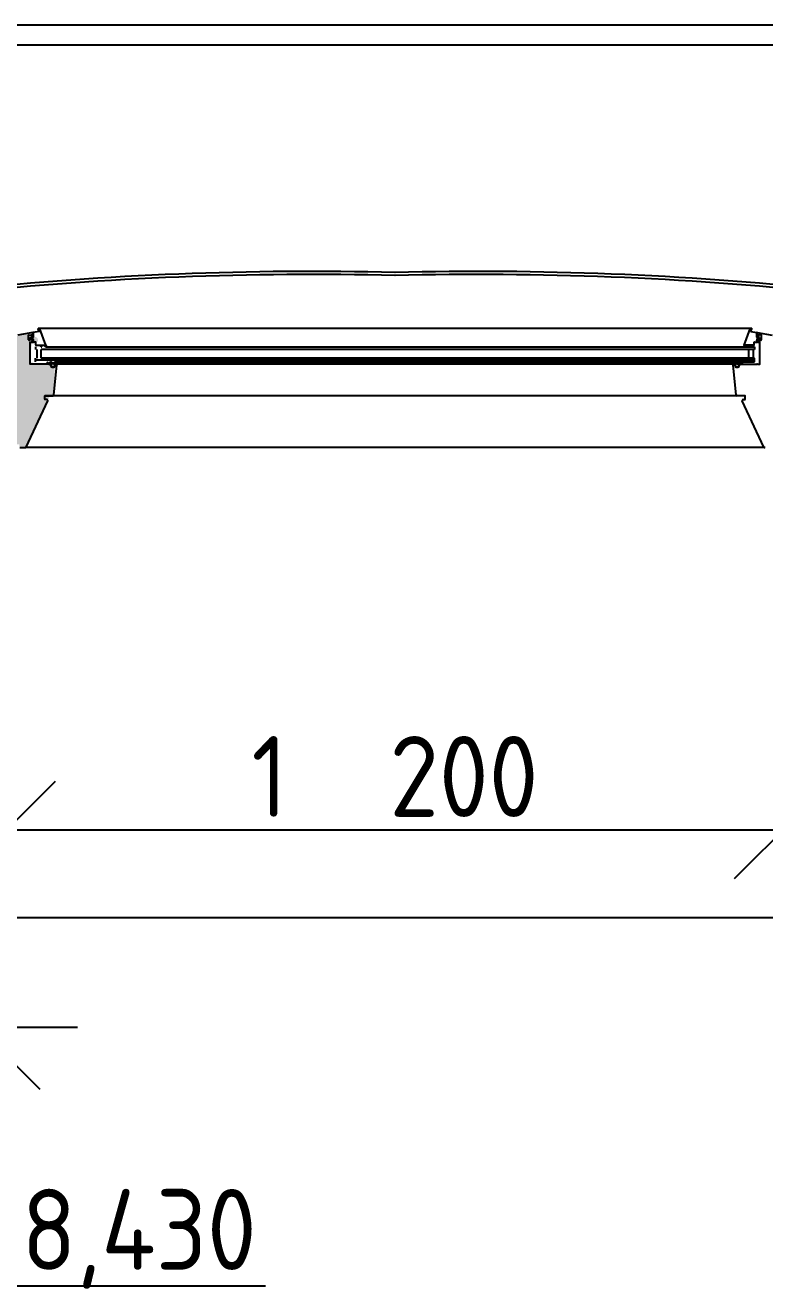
# Model space of a CAD drawing. Extents: x 3792242 to 5145247, y -1546315 to -1031918.
# Drawn here: x 4029805 to 4030947, y -1526731 to -1524777 of the extents above; entities that cross this region are included whole.
import ezdxf

# ---------------------------------------------------------------- set-up
doc = ezdxf.new("R2010")
doc.units = 0
doc.header["$MEASUREMENT"] = 0
doc.layers.get('0').update_dxf_attribs({"linetype": 'CONTINUOUS'})
doc.layers.get('Defpoints').update_dxf_attribs({"color": 61, "linetype": 'CONTINUOUS'})
for name, color, linetype in [('KÓTY', 4, 'CONTINUOUS'), ('OKNÁ', 143, 'CONTINUOUS'), ('TENKÁ', 7, 'CONTINUOUS'), ('ŠRAFY', 82, 'CONTINUOUS')]:
    doc.layers.add(name, color=color, linetype=linetype)
doc.styles.add('STYLE1', font='isocp.shx')
doc.dimstyles.new('STANDARD-50', dxfattribs={"dimtxt": 125, "dimasz": 150, "dimexe": 10, "dimexo": 200, "dimgap": 20, "dimtad": 1, "dimdsep": 46, "dimlunit": 6, "dimtxsty": 'STYLE1', "dimblk1": 'OBLIQUE', "dimblk2": 'OBLIQUE', "dimsah": 1, "dimcen": 2.5, "dimse1": 1, "dimse2": 1, "dimadec": 0, "dimazin": 0, "dimtfac": 1, "dimtmove": 1, "dimatfit": 3, "dimldrblk": 'OBLIQUE', "dimfxl": 1, "dimtolj": 1, "dimtzin": 0, "dimarcsym": 0})

# ---------------------------------------------------------------- blocks, each defined once
blk = doc.blocks.new('_OBLIQUE')
at = {"color": 0, "linetype": 'ByBlock'}
blk.add_line((-0.5, -0.5), (0.5, 0.5), dxfattribs=at)
blk = doc.blocks.new('*D17367')
at = {"layer": 'Defpoints', "color": 0}
for p in [(4029775.9, -1525797.3), (4030975.9, -1525797.3), (4030975.9, -1526021.6)]:
    blk.add_point(p, dxfattribs=at)
at = {"layer": 'KÓTY', "color": 0, "lineweight": -2}
blk.add_line((4029775.9, -1526021.6), (4030975.9, -1526021.6), dxfattribs=at)
at = {"layer": 'KÓTY', "color": 0, "linetype": 'ByBlock', "lineweight": -2, "xscale": 150, "yscale": 150, "zscale": 150, "rotation": 180}
blk.add_blockref('_OBLIQUE', (4029775.9, -1526021.6), dxfattribs=at)
at = {"layer": 'KÓTY', "color": 0, "linetype": 'ByBlock', "lineweight": -2, "xscale": 150, "yscale": 150, "zscale": 150}
blk.add_blockref('_OBLIQUE', (4030975.9, -1526021.6), dxfattribs=at)
at = {"layer": 'KÓTY', "color": 0, "insert": (4030375.9, -1525939), "char_height": 125, "attachment_point": 5, "style": 'STYLE1'}
blk.add_mtext('\\A1;1ﾠ200', dxfattribs=at)

msp = doc.modelspace()

# ---------------------------------------------------------------- hatches: boundary and pattern name
at = {"layer": 'ŠRAFY'}
h = msp.add_hatch(dxfattribs=at)
h.set_pattern_fill('SQUARE', color=256, scale=300)
h.set_pattern_definition([(0, (-546523.74, 886.425), (0, 37.5), [37.5, -37.5]), (90, (-546523.74, 886.425), (-37.5, 2e-15), [37.5, -37.5])])
h.paths.add_polyline_path([(4018516.218, -1525857.345), (4029525.937, -1525857.345), (4029525.937, -1525737.345), (4029775.937, -1525737.345), (4029785.78, -1525737.345), (4029783.436, -1525432.339), (4029770.838, -1525432.339), (4029770.838, -1525432.339), (4029783.436, -1525432.339), (4029783.436, -1525419.495), (4029785.78, -1525425.454), (4029795.155, -1525425.454), (4029796.092, -1525430.464), (4029805.804, -1525429.651), (4029839.181, -1525357.933), (4029842.725, -1525350.317), (4029834.978, -1525350.317), (4029848.444, -1525349.049), (4029850.169, -1525303.454, -0.23889569), (4029844.922, -1525301.643), (4029817.256, -1525301.116, 0.99999797), (4029812.03, -1525301.277), (4029812.03, -1525295.005), (4029814.815, -1525267.183, 2.13785049), (4029816.717, -1525259.548), (4029816.685, -1525252.408), (4029793.27, -1525256.571), (4029786.907, -1525245.71, -1), (4029783.914, -1525249.939), (4029785.607, -1525257.922), (4029760.907, -1525261.992), (4029759.539, -1525254.233), (4029745.056, -1525253.649), (4029741.093, -1525262.086), (4029744.863, -1525276.321), (4029752.804, -1525274.921), (4029753.905, -1525285.649), (4029742.186, -1525288.502), (4029742.186, -1525377.556, -0.19891127), (4029739.715, -1525383.523), (4029722.995, -1525400.242), (4029714.116, -1525409.122), (4029692.554, -1525432.339), (4029707.885, -1525432.339), (4029715.147, -1525432.339), (4029728.616, -1525432.339), (4029728.405, -1525423.902), (4029733.748, -1525424.183), (4029734.03, -1525432.339), (4029768.026, -1525435.714, 0.41421356), (4029770.838, -1525432.339), (4029768.026, -1525554.787), (4029759.967, -1525571.276, -1), (4029765.538, -1525569.784), (4029768.026, -1525554.787), (4029770.838, -1525432.339), (4029734.03, -1525432.339), (4029728.616, -1525432.339), (4029728.616, -1525432.339), (4029715.147, -1525432.339), (4029692.554, -1525432.339), (4029693.963, -1525579.527), (4029724.902, -1525578.964), (4029724.902, -1525572.496), (4029734.745, -1525571.089, 0.99592623), (4029730.574, -1525579.527), (4029736.714, -1525579.527), (4029734.745, -1525571.089, -0.99593203), (4029730.574, -1525579.527, -0.41421263), (4029725.511, -1525585.152), (4029735.542, -1525586.277, 0.99997771), (4029731.305, -1525585.152), (4029725.511, -1525585.152), (4029711.516, -1525585.152), (4029693.963, -1525585.714), (4029694.526, -1525729.527), (4029691.151, -1525720.311), (4029691.151, -1525661.708), (4018516.218, -1525658.266)])
h.paths.add_polyline_path([(4029765.538, -1525569.784), (4029767.744, -1525575.767), (4029759.967, -1525571.276), (4029768.026, -1525554.787)], flags=16)
edge = h.paths.add_edge_path(flags=16)
edge.add_arc((4029726.524, -1525440.327), 0.45, 0, 270)
edge = h.paths.add_edge_path(flags=16)
edge.add_arc((4029726.524, -1525590.327), 0.45, 0, 270)
h.paths.add_polyline_path([(4029768.026, -1525704.787), (4029765.538, -1525719.784), (4029767.744, -1525725.767), (4029759.967, -1525721.276)], flags=16)
edge = h.paths.add_edge_path(flags=16)
edge.add_arc((4029767.463, -1525576.254), 0.562, 179.98819, 60.009884, ccw=False)
edge = h.paths.add_edge_path(flags=16)
edge.add_arc((4029812.311, -1525301.277), 0.281, 359.996396, 179.996396)
edge = h.paths.add_edge_path(flags=16)
edge.add_arc((4029662.463, -1525728.964), 0.562, 89.99853, 269.99853)
edge = h.paths.add_edge_path(flags=16)
edge.add_arc((4029655.822, -1525731.998), 3.548, 179.290185, 135.854061, ccw=False)
edge = h.paths.add_edge_path(flags=16)
edge.add_arc((4029653.276, -1525728.964), 0.562, 359.996396, 270.00147, ccw=False)
edge = h.paths.add_edge_path(flags=16)
edge.add_arc((4029650.633, -1525731.541), 3.323, 123.982106, 37.319384)
edge = h.paths.add_edge_path(flags=16)
edge.add_arc((4029694.526, -1525728.964), 0.563, 180, 270)
edge = h.paths.add_edge_path(flags=16)
edge.add_arc((4029724.339, -1525728.964), 0.562, 270, 0.000938)
edge = h.paths.add_edge_path(flags=16)
edge.add_arc((4029734.042, -1525721.792), 0.994, 225, 45)
h.paths.add_polyline_path([(4029724.902, -1525722.496), (4029734.745, -1525721.089, 0.99592623), (4029730.086, -1525729.527), (4029736.714, -1525729.527), (4029767.744, -1525725.767), (4029765.538, -1525719.784, 1), (4029759.967, -1525721.276), (4029767.744, -1525725.767), (4029770.838, -1525730.933), (4029736.714, -1525729.527), (4029724.902, -1525728.964, -0.41282144), (4029730.086, -1525729.527), (4029724.902, -1525722.496)], flags=16)
h.paths.add_polyline_path([(4029736.714, -1525729.527), (4029734.745, -1525721.089, -0.99593203), (4029730.086, -1525729.527, -0.41421263), (4029724.902, -1525728.964)], flags=16)
edge = h.paths.add_edge_path(flags=16)
edge.add_arc((4029725.511, -1525585.714), 0.563, 180, 90, ccw=False)
h.paths.add_polyline_path([(4029731.605, -1525587.777, 1), (4029731.605, -1525588.902, 1)], flags=16)
edge = h.paths.add_edge_path(flags=16)
edge.add_arc((4029760.832, -1525571.045), 0.895, 14.999965, 194.999965, ccw=False)
edge = h.paths.add_edge_path(flags=16)
edge.add_arc((4029734.17, -1525432.199), 0.199, 44.997946, 224.997946)
edge = h.paths.add_edge_path(flags=16)
edge.add_arc((4029724.13, -1525408.642), 0.937, 104.996486, 15.000675, ccw=False)
edge = h.paths.add_edge_path(flags=16)
edge.add_arc((4029723.194, -1525400.441), 0.281, 314.991366, 134.991366)
edge = h.paths.add_edge_path(flags=16)
edge.add_arc((4029750.128, -1525259.704), 0.281, 190.004459, 99.999747, ccw=False)
edge = h.paths.add_edge_path(flags=16)
edge.add_arc((4029809.967, -1525256.769), 0.281, 280.000226, 180.001161, ccw=False)
edge = h.paths.add_edge_path(flags=16)
edge.add_arc((4029810.409, -1525262.15), 0.281, 291.098067, 111.086429, ccw=False)
edge = h.paths.add_edge_path(flags=16)
edge.add_arc((4029816.274, -1525260.072), 0.686, 208.687809, 49.801101, ccw=False)
edge = h.paths.add_edge_path(flags=16)
edge.add_arc((4029834.906, -1525355.652), 0.281, 359.996751, 179.996751)
edge = h.paths.add_edge_path(flags=16)
edge.add_arc((4029794.873, -1525419.496), 0.281, 180.005609, 360, ccw=False)
edge = h.paths.add_edge_path(flags=16)
edge.add_arc((4029714.315, -1525409.32), 0.281, 14.996514, 135.00199)
edge = h.paths.add_edge_path(flags=16)
edge.add_arc((4029767.463, -1525726.254), 0.562, 179.98819, 60.009884, ccw=False)
edge = h.paths.add_edge_path(flags=16)
edge.add_arc((4029736.714, -1525728.964), 0.563, 180, 270, ccw=False)
edge = h.paths.add_edge_path(flags=16)
edge.add_arc((4029725.605, -1525723.199), 0.994, 315, 135)
edge = h.paths.add_edge_path(flags=0)
edge.add_arc((4029760.832, -1525721.045), 0.895, 14.999965, 194.999965, ccw=False)

# ---------------------------------------------------------------- linework, layer by layer
at = {"layer": 'KÓTY', "ltscale": 0.25}
msp.add_line((4029885.34, -1526327.345), (4029535.34, -1526327.345), dxfattribs=at)
at = {"layer": 'OKNÁ'}
for p, q in [((4029816.366, -1525252.499), (4029793.27, -1525256.571)), ((4029809.686, -1525263.824), (4029809.686, -1525256.769)), ((4029809.918, -1525256.492), (4029813.762, -1525255.814)), ((4029810.128, -1525262.15), (4029810.128, -1525263.926)), ((4029815.571, -1525259.858), (4029810.308, -1525261.888)), ((4029811.714, -1525263.154), (4029814.861, -1525261.941)), ((4029813.762, -1525255.814), (4029813.86, -1525255.814)), ((4029814.092, -1525256.091), (4029814.092, -1525258.671)), ((4029814.175, -1525258.87), (4029814.784, -1525259.479)), ((4029814.915, -1525259.554), (4029816.095, -1525259.839)), ((4029815.498, -1525262.378), (4029815.498, -1525262.558)), ((4029816.436, -1525259.839), (4029815.672, -1525259.839)), ((4029815.78, -1525262.839), (4029816.248, -1525262.839)), ((4029816.095, -1525259.839), (4029816.436, -1525259.839)), ((4029816.53, -1525252.597), (4029816.717, -1525259.55)), ((4029816.717, -1525259.558), (4029816.531, -1525252.634)), ((4029825.918, -1525250.78), (4029816.685, -1525252.408)), ((4029826.131, -1525250.402), (4029824.665, -1525246.581)), ((4029825.282, -1525246.132), (4029824.878, -1525246.203)), ((4030926.592, -1525246.141), (4029825.819, -1525246.141)), ((4029836.405, -1525271.933), (4029826.839, -1525247.013)), ((4030915.469, -1525271.933), (4030925.035, -1525247.013)), ((4030925.743, -1525250.402), (4030927.209, -1525246.581)), ((4030925.956, -1525250.78), (4030935.189, -1525252.408)), ((4030926.592, -1525246.132), (4030926.996, -1525246.203)), ((4030935.344, -1525252.597), (4030935.157, -1525259.55)), ((4030935.157, -1525259.558), (4030935.343, -1525252.634)), ((4030935.438, -1525259.839), (4030936.202, -1525259.839)), ((4030935.778, -1525259.839), (4030935.438, -1525259.839)), ((4030935.508, -1525252.499), (4030958.604, -1525256.571)), ((4030936.094, -1525262.839), (4030935.625, -1525262.839)), ((4030936.959, -1525259.554), (4030935.778, -1525259.839)), ((4030936.303, -1525259.858), (4030941.566, -1525261.888)), ((4030936.375, -1525262.378), (4030936.375, -1525262.558)), ((4030940.16, -1525263.154), (4030937.013, -1525261.941)), ((4030937.699, -1525258.87), (4030937.09, -1525259.479)), ((4030937.782, -1525256.091), (4030937.782, -1525258.671)), ((4030938.112, -1525255.814), (4030938.014, -1525255.814)), ((4030941.956, -1525256.492), (4030938.112, -1525255.814)), ((4030941.746, -1525262.15), (4030941.746, -1525263.926)), ((4030942.188, -1525263.824), (4030942.188, -1525256.769)), ((4029811.534, -1525263.926), (4029811.534, -1525263.416)), ((4029815.78, -1525263.589), (4029811.841, -1525263.589)), ((4029812.03, -1525272.214), (4029812.03, -1525267.621)), ((4029812.03, -1525274.652), (4029812.03, -1525272.214)), ((4029812.03, -1525301.277), (4029812.03, -1525274.652)), ((4029812.311, -1525267.339), (4029813.71, -1525267.339)), ((4029815.036, -1525267.339), (4029816.248, -1525267.339)), ((4029816.717, -1525263.308), (4029816.717, -1525267.058)), ((4029816.717, -1525266.871), (4029816.717, -1525264.527)), ((4029820.467, -1525267.339), (4029816.998, -1525267.339)), ((4029820.467, -1525274.755), (4029820.467, -1525278.786)), ((4029820.748, -1525271.652), (4029820.748, -1525267.621)), ((4029821.03, -1525271.933), (4029836.405, -1525271.933)), ((4029822.342, -1525278.786), (4029822.342, -1525292.192)), ((4029826.819, -1525271.942), (4029829.148, -1525271.942)), ((4029828.848, -1525274.755), (4029826.819, -1525271.942)), ((4029829.97, -1525274.755), (4029828.848, -1525274.755)), ((4029828.848, -1525274.755), (4029829.97, -1525274.755)), ((4030931.407, -1525278.786), (4029828.905, -1525278.786)), ((4029828.905, -1525292.192), (4029828.905, -1525278.786)), ((4029829.148, -1525271.942), (4029829.97, -1525274.755)), ((4029833.441, -1525271.942), (4029836.405, -1525271.942)), ((4029835.843, -1525274.755), (4029833.441, -1525271.942)), ((4029837.484, -1525274.755), (4029835.843, -1525274.755)), ((4029835.843, -1525274.755), (4029837.484, -1525274.755)), ((4029836.405, -1525271.942), (4029837.484, -1525274.755)), ((4029837.484, -1525274.755), (4030931.407, -1525274.755)), ((4030915.469, -1525271.942), (4030914.39, -1525274.755)), ((4030914.39, -1525274.755), (4030916.031, -1525274.755)), ((4030916.031, -1525274.755), (4030914.39, -1525274.755)), ((4030930.844, -1525271.933), (4030915.469, -1525271.933)), ((4030918.433, -1525271.942), (4030915.469, -1525271.942)), ((4030916.031, -1525274.755), (4030918.433, -1525271.942)), ((4030922.726, -1525271.942), (4030921.904, -1525274.755)), ((4030921.904, -1525274.755), (4030923.026, -1525274.755)), ((4030923.026, -1525274.755), (4030921.904, -1525274.755)), ((4030925.054, -1525271.942), (4030922.726, -1525271.942)), ((4030922.969, -1525292.192), (4030922.969, -1525278.786)), ((4030923.026, -1525274.755), (4030925.054, -1525271.942)), ((4030929.532, -1525278.786), (4030929.532, -1525292.192)), ((4030931.125, -1525271.652), (4030931.125, -1525267.621)), ((4030931.407, -1525267.339), (4030934.875, -1525267.339)), ((4030931.407, -1525274.755), (4030931.407, -1525278.786)), ((4030935.157, -1525263.308), (4030935.157, -1525267.058)), ((4030935.157, -1525266.871), (4030935.157, -1525264.527)), ((4030936.838, -1525267.339), (4030935.625, -1525267.339)), ((4030936.094, -1525263.589), (4030940.033, -1525263.589)), ((4030939.563, -1525267.339), (4030938.163, -1525267.339)), ((4030939.844, -1525272.214), (4030939.844, -1525267.621)), ((4030939.844, -1525274.652), (4030939.844, -1525272.214)), ((4030939.844, -1525301.277), (4030939.844, -1525274.652)), ((4030940.34, -1525263.926), (4030940.34, -1525263.416)), ((4029815.436, -1525301.558), (4029812.311, -1525301.558)), ((4029841.264, -1525301.558), (4029816.967, -1525301.558)), ((4029820.467, -1525297.817), (4029820.467, -1525292.192)), ((4030931.407, -1525295.005), (4029820.467, -1525295.005)), ((4030931.407, -1525292.192), (4029828.905, -1525292.192)), ((4029838.511, -1525299.243), (4029840.883, -1525301.419)), ((4029840.883, -1525301.419), (4029838.511, -1525299.243)), ((4029841.345, -1525300.667), (4029838.87, -1525298.811)), ((4029838.87, -1525298.811), (4029841.345, -1525300.667)), ((4029845.123, -1525301.558), (4029841.264, -1525301.558)), ((4029841.264, -1525301.567), (4029845.123, -1525301.567)), ((4029845.123, -1525301.567), (4029841.264, -1525301.567)), ((4029842.931, -1525298.179), (4029841.766, -1525300.566)), ((4029841.766, -1525300.566), (4029842.931, -1525298.179)), ((4029843.804, -1525299.381), (4029843.271, -1525298.185)), ((4029843.271, -1525298.185), (4029843.804, -1525299.381)), ((4029844.717, -1525298.483), (4029844.317, -1525299.381)), ((4029844.317, -1525299.381), (4029844.717, -1525298.483)), ((4029845.575, -1525299.64), (4029845.06, -1525298.483)), ((4029845.06, -1525298.483), (4029845.575, -1525299.64)), ((4029845.404, -1525301.849), (4029845.404, -1525302.003)), ((4029845.404, -1525302.003), (4029845.404, -1525301.849)), ((4029845.405, -1525302.683), (4029845.405, -1525301.839)), ((4029849.834, -1525299.974), (4029846.089, -1525299.974)), ((4029846.089, -1525299.974), (4029849.834, -1525299.974)), ((4029849.06, -1525302.003), (4029849.06, -1525301.849)), ((4029849.342, -1525301.567), (4029850.326, -1525301.567)), ((4029853.333, -1525297.817), (4029849.756, -1525297.817)), ((4029849.756, -1525297.817), (4029853.333, -1525297.817)), ((4029851.873, -1525301.558), (4029849.95, -1525301.558)), ((4029850.326, -1525301.567), (4029851.873, -1525301.567)), ((4029852.593, -1525301.766), (4029853.746, -1525301.867)), ((4029853.746, -1525301.867), (4029852.593, -1525301.766)), ((4029852.951, -1525300.41), (4029852.951, -1525299.62)), ((4029852.951, -1525299.62), (4029852.951, -1525300.41)), ((4029854.272, -1525300.783), (4029853.208, -1525300.69)), ((4029853.208, -1525300.69), (4029854.272, -1525300.783)), ((4029853.333, -1525297.817), (4030931.407, -1525297.817)), ((4030899.628, -1525301.618), (4029854.263, -1525301.618)), ((4029854.357, -1525301.306), (4029854.357, -1525300.877)), ((4029854.357, -1525300.877), (4029854.357, -1525301.306)), ((4030897.517, -1525301.306), (4030897.517, -1525300.877)), ((4030897.517, -1525300.877), (4030897.517, -1525301.306)), ((4030897.602, -1525300.783), (4030898.666, -1525300.69)), ((4030898.666, -1525300.69), (4030897.602, -1525300.783)), ((4030899.281, -1525301.766), (4030898.128, -1525301.867)), ((4030898.128, -1525301.867), (4030899.281, -1525301.766)), ((4030898.54, -1525297.817), (4030902.118, -1525297.817)), ((4030902.118, -1525297.817), (4030898.54, -1525297.817)), ((4030898.923, -1525300.41), (4030898.923, -1525299.62)), ((4030898.923, -1525299.62), (4030898.923, -1525300.41)), ((4030900, -1525301.558), (4030901.924, -1525301.558)), ((4030901.548, -1525301.567), (4030900.001, -1525301.567)), ((4030902.532, -1525301.567), (4030901.548, -1525301.567)), ((4030902.04, -1525299.974), (4030905.785, -1525299.974)), ((4030905.785, -1525299.974), (4030902.04, -1525299.974)), ((4030902.813, -1525302.003), (4030902.813, -1525301.849)), ((4030906.299, -1525299.64), (4030906.814, -1525298.483)), ((4030906.814, -1525298.483), (4030906.299, -1525299.64)), ((4030906.469, -1525302.683), (4030906.469, -1525301.839)), ((4030906.47, -1525301.849), (4030906.47, -1525302.003)), ((4030906.47, -1525302.003), (4030906.47, -1525301.849)), ((4030906.75, -1525301.558), (4030910.61, -1525301.558)), ((4030910.61, -1525301.567), (4030906.751, -1525301.567)), ((4030906.751, -1525301.567), (4030910.61, -1525301.567)), ((4030907.157, -1525298.483), (4030907.556, -1525299.381)), ((4030907.556, -1525299.381), (4030907.157, -1525298.483)), ((4030908.07, -1525299.381), (4030908.603, -1525298.185)), ((4030908.603, -1525298.185), (4030908.07, -1525299.381)), ((4030908.943, -1525298.179), (4030910.108, -1525300.566)), ((4030910.108, -1525300.566), (4030908.943, -1525298.179)), ((4030910.529, -1525300.667), (4030913.004, -1525298.811)), ((4030913.004, -1525298.811), (4030910.529, -1525300.667)), ((4030910.61, -1525301.558), (4030934.907, -1525301.558)), ((4030913.363, -1525299.243), (4030910.99, -1525301.419)), ((4030910.99, -1525301.419), (4030913.363, -1525299.243)), ((4030931.407, -1525297.817), (4030931.407, -1525292.192)), ((4030936.438, -1525301.558), (4030939.563, -1525301.558)), ((4029844.185, -1525303.161), (4029844.185, -1525304.099)), ((4029844.186, -1525304.089), (4029844.186, -1525303.152)), ((4029845.31, -1525302.692), (4029844.654, -1525302.692)), ((4029844.655, -1525302.683), (4029845.311, -1525302.683)), ((4029845.311, -1525302.683), (4029845.405, -1525302.683)), ((4029846.06, -1525305.974), (4029848.404, -1525305.974)), ((4029848.405, -1525305.964), (4029846.061, -1525305.964)), ((4029848.444, -1525349.049), (4029853.272, -1525303.111)), ((4029849.81, -1525302.692), (4029849.154, -1525302.692)), ((4029849.155, -1525302.683), (4029849.811, -1525302.683)), ((4029850.279, -1525304.099), (4029850.279, -1525303.161)), ((4029850.28, -1525303.152), (4029850.28, -1525304.089)), ((4030903.43, -1525349.049), (4030898.602, -1525303.111)), ((4030901.594, -1525303.152), (4030901.594, -1525304.089)), ((4030901.595, -1525304.099), (4030901.595, -1525303.161)), ((4030902.719, -1525302.683), (4030902.063, -1525302.683)), ((4030902.063, -1525302.692), (4030902.72, -1525302.692)), ((4030903.469, -1525305.964), (4030905.813, -1525305.964)), ((4030905.813, -1525305.974), (4030903.47, -1525305.974)), ((4030906.563, -1525302.683), (4030906.469, -1525302.683)), ((4030907.219, -1525302.683), (4030906.563, -1525302.683)), ((4030906.563, -1525302.692), (4030907.22, -1525302.692)), ((4030907.688, -1525304.089), (4030907.688, -1525303.152)), ((4030907.688, -1525303.161), (4030907.688, -1525304.099)), ((4029805.804, -1525429.651), (4029839.181, -1525357.933)), ((4029834.625, -1525355.652), (4029834.625, -1525350.589)), ((4030904.829, -1525350.317), (4029834.834, -1525350.317)), ((4029834.906, -1525350.308), (4029847.045, -1525350.308)), ((4029837.906, -1525355.933), (4029834.906, -1525355.933)), ((4030916.968, -1525350.308), (4030904.829, -1525350.308)), ((4030946.069, -1525429.651), (4030912.693, -1525357.933)), ((4030913.968, -1525355.933), (4030916.968, -1525355.933)), ((4030917.249, -1525355.652), (4030917.249, -1525350.589)), ((4029796.092, -1525430.464), (4029804.53, -1525430.464)), ((4030948.228, -1525430.464), (4029804.533, -1525430.464))]:
    msp.add_line(p, q, dxfattribs=at)
for centre, radius, start, end in [((4030244.686, -1530262.71), 5104.688, 88.526656, 96.031188), ((4030244.686, -1530262.71), 5100, 88.525301, 96.031182), ((4030507.188, -1530262.71), 5104.688, 83.968812, 91.473344), ((4030507.188, -1530262.71), 5100, 83.968818, 91.474699), ((4029809.967, -1525256.769), 0.281, 100.000225, 180.001161), ((4029810.409, -1525262.15), 0.281, 111.098066, 180.004987), ((4029811.815, -1525263.416), 0.281, 111.103097, 179.993082), ((4029813.811, -1525256.091), 0.281, 359.992415, 80.004776), ((4029814.374, -1525258.671), 0.281, 180.016164, 224.992463), ((4029814.983, -1525259.281), 0.281, 225.001791, 255.998467), ((4029815.03, -1525262.378), 0.469, 0.001835, 111.098644), ((4029815.78, -1525262.558), 0.281, 179.998322, 270.000255), ((4029815.672, -1525260.12), 0.281, 89.994265, 111.107557), ((4029816.248, -1525263.308), 0.469, 0.000667, 89.998479), ((4029816.39, -1525252.637), 0.141, 1.541835, 100.000004), ((4029816.436, -1525259.558), 0.281, 270.00134, 359.994391), ((4029816.717, -1525252.592), 0.188, 100.003278, 181.541859), ((4029824.927, -1525246.48), 0.281, 100.000701, 201.004523), ((4029825.526, -1525247.517), 1.406, 20.999491, 99.999941), ((4029825.869, -1525250.503), 0.281, 280.004145, 20.994659), ((4030926.348, -1525247.517), 1.406, 80.000059, 159.000509), ((4030926.005, -1525250.503), 0.281, 159.005341, 259.995855), ((4030926.947, -1525246.48), 0.281, 338.995477, 79.999299), ((4030935.438, -1525259.558), 0.281, 180.005609, 269.99866), ((4030935.625, -1525263.308), 0.469, 90.001521, 179.999333), ((4030935.157, -1525252.592), 0.188, 358.458141, 79.996722), ((4030935.484, -1525252.637), 0.141, 79.999996, 178.458165), ((4030936.094, -1525262.558), 0.281, 269.999745, 0.001678), ((4030936.202, -1525260.12), 0.281, 68.892443, 90.005735), ((4030936.844, -1525262.378), 0.469, 68.901356, 179.998165), ((4030936.891, -1525259.281), 0.281, 284.001533, 314.998209), ((4030937.5, -1525258.671), 0.281, 315.007537, 359.983836), ((4030938.063, -1525256.091), 0.281, 99.995224, 180.007585), ((4030940.059, -1525263.416), 0.281, 0.006918, 68.896903), ((4030941.465, -1525262.15), 0.281, 359.995013, 68.901934), ((4030941.907, -1525256.769), 0.281, 359.998839, 79.999775), ((4029810.623, -1525263.824), 0.937, 179.99993, 357.795509), ((4029810.831, -1525263.926), 0.703, 179.998862, 0.001138), ((4029811.841, -1525263.871), 0.281, 90.003482, 177.797822), ((4029812.311, -1525267.62), 0.281, 89.997316, 180.004108), ((4029813.71, -1525267.105), 0.234, 270.001119, 340.527588), ((4029814.373, -1525267.339), 0.469, 19.470793, 160.529207), ((4029815.036, -1525267.105), 0.234, 199.472412, 269.998881), ((4029815.78, -1525264.527), 0.938, 0.000667, 90.000186), ((4029816.248, -1525266.871), 0.469, 270.001521, 359.999333), ((4029816.998, -1525267.058), 0.281, 179.995893, 270.002684), ((4029820.467, -1525267.621), 0.281, 0.005609, 89.992968), ((4029821.03, -1525271.652), 0.281, 179.998322, 270.000255), ((4030930.844, -1525271.652), 0.281, 269.999745, 0.001678), ((4030931.407, -1525267.621), 0.281, 90.007032, 179.994391), ((4030934.875, -1525267.058), 0.281, 269.997316, 0.004107), ((4030936.094, -1525264.527), 0.938, 89.999814, 179.999333), ((4030935.625, -1525266.871), 0.469, 180.000667, 269.998479), ((4030936.838, -1525267.105), 0.234, 270.001119, 340.527588), ((4030937.5, -1525267.339), 0.469, 19.470793, 160.529207), ((4030938.163, -1525267.105), 0.234, 199.472412, 269.998881), ((4030939.563, -1525267.62), 0.281, 359.995892, 90.002684), ((4030940.033, -1525263.871), 0.281, 2.202178, 89.996518), ((4030941.25, -1525263.824), 0.937, 182.204491, 0.00007), ((4030941.043, -1525263.926), 0.703, 179.998862, 0.001138), ((4029812.311, -1525301.277), 0.281, 179.996396, 270.00147), ((4029815.436, -1525301.089), 0.469, 269.999939, 330.103059), ((4029816.248, -1525301.557), 0.469, 23.598477, 150.103594), ((4029816.967, -1525301.243), 0.315, 203.598866, 270.000544), ((4029838.701, -1525299.036), 0.281, 53.129895, 227.473715), ((4029838.701, -1525299.036), 0.281, 53.129895, 227.473715), ((4029841.264, -1525301.005), 0.563, 227.473715, 270), ((4029841.264, -1525301.005), 0.563, 227.473715, 270), ((4029841.514, -1525300.442), 0.281, 233.129896, 333.991076), ((4029841.514, -1525300.442), 0.281, 233.129896, 333.991076), ((4029843.1, -1525298.261), 0.188, 23.999776, 153.991075), ((4029843.1, -1525298.261), 0.188, 23.999776, 153.991075), ((4029844.061, -1525299.267), 0.281, 203.999776, 336.000097), ((4029844.061, -1525299.267), 0.281, 203.999776, 336.000097), ((4029844.889, -1525298.56), 0.188, 23.999657, 156.000098), ((4029844.889, -1525298.56), 0.188, 23.999657, 156.000098), ((4029845.123, -1525301.839), 0.281, 359.996396, 90.00147), ((4029845.123, -1525301.849), 0.281, 0, 90), ((4029845.123, -1525301.849), 0.281, 0, 90), ((4029845.31, -1525302.411), 0.281, 270, 19.470748), ((4029844.515, -1525302.692), 1.125, 19.470748, 37.77288), ((4029846.089, -1525299.411), 0.562, 203.999657, 270), ((4029846.089, -1525299.411), 0.562, 203.999657, 270), ((4029849.155, -1525302.402), 0.281, 160.524566, 270.000236), ((4029849.154, -1525302.411), 0.281, 160.528255, 270), ((4029849.95, -1525302.683), 1.125, 90.000116, 160.529292), ((4029849.95, -1525302.692), 1.125, 142.227119, 160.528255), ((4029849.342, -1525301.849), 0.281, 90, 180), ((4029851.545, -1525298.38), 1.875, 162.542621, 217.495103), ((4029851.545, -1525298.38), 1.875, 162.542565, 217.495103), ((4029849.834, -1525299.692), 0.281, 270, 37.495103), ((4029849.834, -1525299.692), 0.281, 270, 37.495103), ((4029851.873, -1525302.964), 1.406, 353.999649, 90.000423), ((4029851.873, -1525302.974), 1.406, 59.200281, 90), ((4029851.545, -1525298.38), 1.875, 318.590238, 17.457379), ((4029851.545, -1525298.38), 1.875, 318.590238, 17.457379), ((4029853.232, -1525300.41), 0.281, 180, 265.000102), ((4029853.232, -1525300.41), 0.281, 180, 265.000102), ((4029853.795, -1525301.306), 0.562, 264.999977, 0), ((4029853.795, -1525301.306), 0.562, 264.999977, 0), ((4029854.264, -1525300.877), 0.0938, 0, 85.000102), ((4029854.264, -1525300.877), 0.0938, 0, 85.000102), ((4030897.61, -1525300.877), 0.0938, 94.999898, 180), ((4030897.61, -1525300.877), 0.0938, 94.999898, 180), ((4030898.079, -1525301.306), 0.562, 180, 275.000023), ((4030898.079, -1525301.306), 0.562, 180, 275.000023), ((4030900.329, -1525298.38), 1.875, 162.542621, 221.409762), ((4030900.329, -1525298.38), 1.875, 162.542621, 221.409762), ((4030900, -1525302.964), 1.406, 89.999577, 186.000351), ((4030898.642, -1525300.41), 0.281, 274.999898, 0), ((4030898.642, -1525300.41), 0.281, 274.999898, 0), ((4030900.001, -1525302.974), 1.406, 90, 120.799719), ((4030902.04, -1525299.692), 0.281, 142.504897, 270), ((4030902.04, -1525299.692), 0.281, 142.504897, 270), ((4030900.329, -1525298.38), 1.875, 322.504897, 17.457379), ((4030900.329, -1525298.38), 1.875, 322.504897, 17.457435), ((4030901.924, -1525302.683), 1.125, 19.470708, 89.999884), ((4030902.532, -1525301.849), 0.281, 0, 90), ((4030902.719, -1525302.402), 0.281, 269.999764, 19.475434), ((4030902.72, -1525302.411), 0.281, 270, 19.471745), ((4030901.924, -1525302.692), 1.125, 19.471745, 37.772881), ((4030905.785, -1525299.411), 0.562, 270, 336.000343), ((4030905.785, -1525299.411), 0.562, 270, 336.000343), ((4030906.563, -1525302.411), 0.281, 160.529252, 270), ((4030907.359, -1525302.692), 1.125, 142.22712, 160.529252), ((4030906.75, -1525301.839), 0.281, 89.99853, 180.003604), ((4030906.751, -1525301.849), 0.281, 90, 180), ((4030906.751, -1525301.849), 0.281, 90, 180), ((4030906.985, -1525298.56), 0.188, 23.999902, 156.000343), ((4030906.985, -1525298.56), 0.188, 23.999902, 156.000343), ((4030907.813, -1525299.267), 0.281, 203.999903, 336.000224), ((4030907.813, -1525299.267), 0.281, 203.999903, 336.000224), ((4030908.774, -1525298.261), 0.188, 26.008925, 156.000224), ((4030908.774, -1525298.261), 0.188, 26.008925, 156.000224), ((4030910.36, -1525300.442), 0.281, 206.008924, 306.870104), ((4030910.36, -1525300.442), 0.281, 206.008924, 306.870104), ((4030910.61, -1525301.005), 0.563, 270, 312.526285), ((4030910.61, -1525301.005), 0.563, 270, 312.526285), ((4030913.173, -1525299.036), 0.281, 312.526285, 126.870105), ((4030913.173, -1525299.036), 0.281, 312.526285, 126.870105), ((4030934.907, -1525301.243), 0.315, 269.999456, 336.401134), ((4030935.625, -1525301.557), 0.469, 29.896406, 156.401523), ((4030936.438, -1525301.089), 0.469, 209.896941, 270.000061), ((4030939.563, -1525301.277), 0.281, 269.99853, 0.003604), ((4029844.654, -1525303.161), 0.469, 90, 180), ((4029846.06, -1525304.099), 1.875, 180, 270), ((4029844.655, -1525303.152), 0.469, 90.000793, 179.999634), ((4029846.061, -1525304.089), 1.875, 180.00041, 269.999697), ((4029848.404, -1525304.099), 1.875, 270, 0), ((4029848.405, -1525304.089), 1.875, 270.000303, 359.99959), ((4029849.81, -1525303.161), 0.469, 0, 90), ((4029849.811, -1525303.152), 0.469, 0.000366, 89.999207), ((4030902.063, -1525303.152), 0.469, 90.000793, 179.999634), ((4030903.469, -1525304.089), 1.875, 180.00041, 269.999697), ((4030902.063, -1525303.161), 0.469, 90, 180), ((4030903.47, -1525304.099), 1.875, 180, 270), ((4030905.813, -1525304.089), 1.875, 270.000303, 359.99959), ((4030905.813, -1525304.099), 1.875, 270, 0), ((4030907.219, -1525303.152), 0.469, 0.000366, 89.999207), ((4030907.22, -1525303.161), 0.469, 0, 90), ((4029834.906, -1525350.589), 0.281, 89.99853, 180.003427), ((4029834.906, -1525355.652), 0.281, 179.996751, 270.00147), ((4029837.906, -1525357.339), 1.406, 335.044366, 90.000173), ((4029847.045, -1525348.902), 1.406, 269.998948, 354.000973), ((4030904.829, -1525348.902), 1.406, 185.999027, 270.001052), ((4030913.968, -1525357.339), 1.406, 89.999827, 204.955634), ((4030916.968, -1525350.589), 0.281, 359.996573, 90.00147), ((4030916.968, -1525355.652), 0.281, 269.99853, 0.003249), ((4029804.53, -1525429.058), 1.406, 270.000866, 335.042815), ((4030947.344, -1525429.058), 1.406, 204.957185, 269.999134)]:
    msp.add_arc(centre, radius, start, end, dxfattribs=at)
at = {"layer": 'TENKÁ'}
for p, q in [((4036638.107, -1524777.345), (3996915.937, -1524777.345)), ((4003285.937, -1524807.345), (4036638.133, -1524807.345)), ((4029025.937, -1526157.345), (4031975.937, -1526157.345))]:
    msp.add_line(p, q, dxfattribs=at)
at = {"layer": 'TENKÁ', "linetype": 'ByBlock', "ltscale": 0.25}
for p, q in [((4029731.396, -1526327.345), (4029826.856, -1526422.805)), ((4030175.701, -1526727.345), (4029701.803, -1526727.345))]:
    msp.add_line(p, q, dxfattribs=at)

# ---------------------------------------------------------------- texts
at = {"layer": 'TENKÁ', "ltscale": 0.25, "style": 'STYLE1'}
msp.add_text('+8,430', height=125, dxfattribs=at).set_placement((4029722.332, -1526702.019))

# ---------------------------------------------------------------- dimensions: what is measured, and where the dimension line sits
at = {"layer": 'KÓTY'}
dim = msp.add_linear_dim(base=(4030975.937, -1526021.575), p1=(4029775.937, -1525797.345), p2=(4030975.937, -1525797.345), dimstyle='STANDARD-50', dxfattribs=at)
dim.commit()
dim.dimension.update_dxf_attribs({"geometry": '*D17367', "text_midpoint": (4030375.937, -1525939.032)})

doc.saveas('drawing.dxf')
